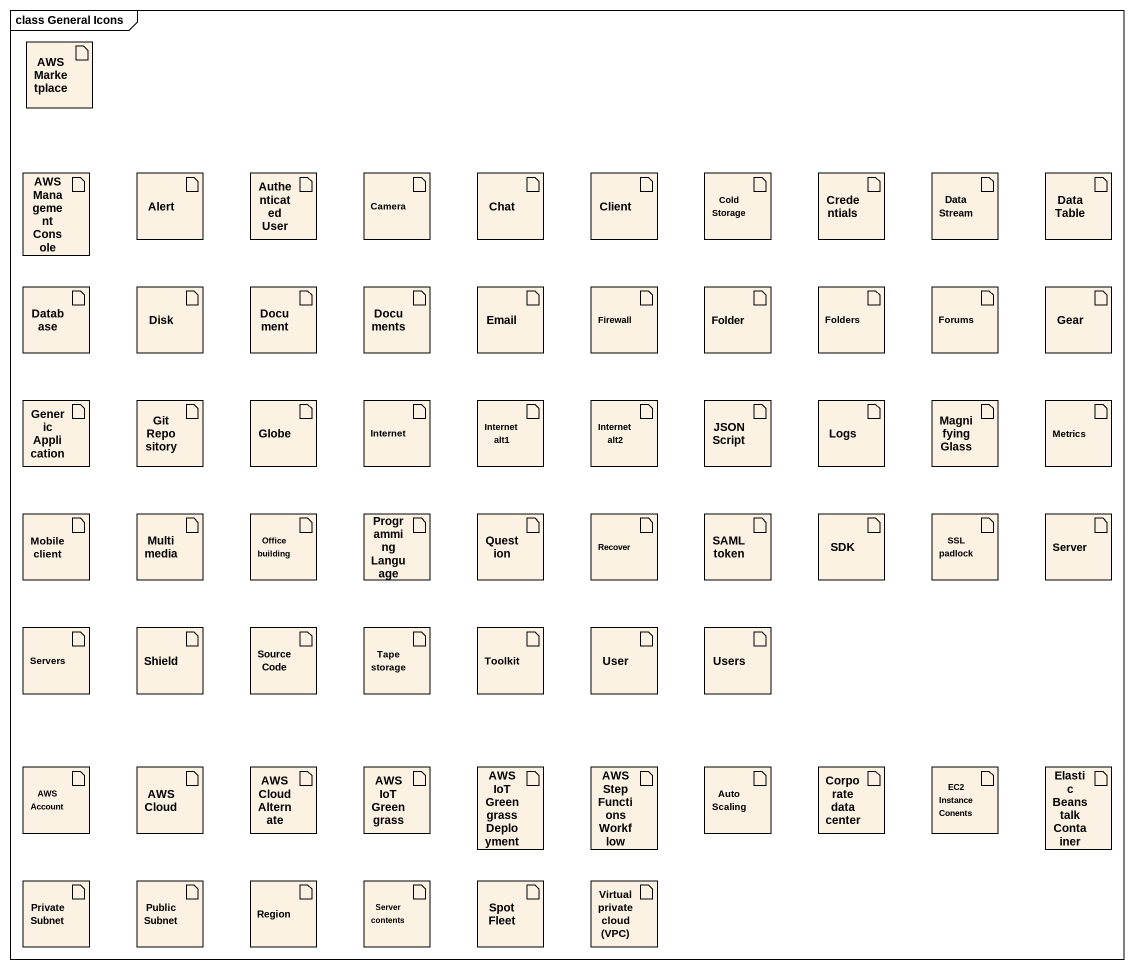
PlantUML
@startuml
mainframe class General Icons
artifact "AWS Marketplace" as AWS_Marketplace
artifact "AWS Management Console" as AWS_Management_Console
artifact Alert
artifact "Authenticated User" as Authenticated_User
artifact Camera
artifact Chat
artifact Client
artifact "Cold Storage" as Cold_Storage
artifact Credentials
artifact "Data Stream" as Data_Stream
artifact "Data Table" as Data_Table
artifact "Database" as Database_
artifact Disk
artifact Document
artifact Documents
artifact Email
artifact Firewall
artifact "Folder" as Folder_
artifact Folders
artifact Forums
artifact Gear
artifact "Generic Application" as Generic_Application
artifact "Git Repository" as Git_Repository
artifact Globe
artifact Internet
artifact "Internet alt1" as Internet_alt1
artifact "Internet alt2" as Internet_alt2
artifact "JSON Script" as JSON_Script
artifact Logs
artifact "Magnifying Glass" as Magnifying_Glass
artifact Metrics
artifact "Mobile client" as Mobile_client
artifact Multimedia
artifact "Office building" as Office_building
artifact "Programming Language" as Programming_Language
artifact Question
artifact Recover
artifact "SAML token" as SAML_token
artifact SDK
artifact "SSL padlock" as SSL_padlock
artifact Server
artifact Servers
artifact Shield
artifact "Source Code" as Source_Code
artifact "Tape storage" as Tape_storage
artifact Toolkit
artifact User
artifact Users
artifact "AWS Account" as AWS_Account
artifact "AWS Cloud" as AWS_Cloud
artifact "AWS Cloud Alternate" as AWS_Cloud_Alternate
artifact "AWS IoT Greengrass" as AWS_IoT_Greengrass
artifact "AWS IoT Greengrass Deployment" as AWS_IoT_Greengrass_2
artifact "AWS Step Functions Workflow" as AWS_Step_Functions_Workflow
artifact "Auto Scaling" as Auto_Scaling
artifact "Corporate data center" as Corporate_data_center
artifact "EC2 Instance Conents" as EC2_Instance_Conents
artifact "Elastic Beanstalk Container" as Elastic_Beanstalk_Container
artifact "Private Subnet" as Private_Subnet
artifact "Public Subnet" as Public_Subnet
artifact Region
artifact "Server contents" as Server_contents
artifact "Spot Fleet" as Spot_Fleet
artifact "Virtual private cloud (VPC)" as Virtual_private_cloud_VPC
@enduml
